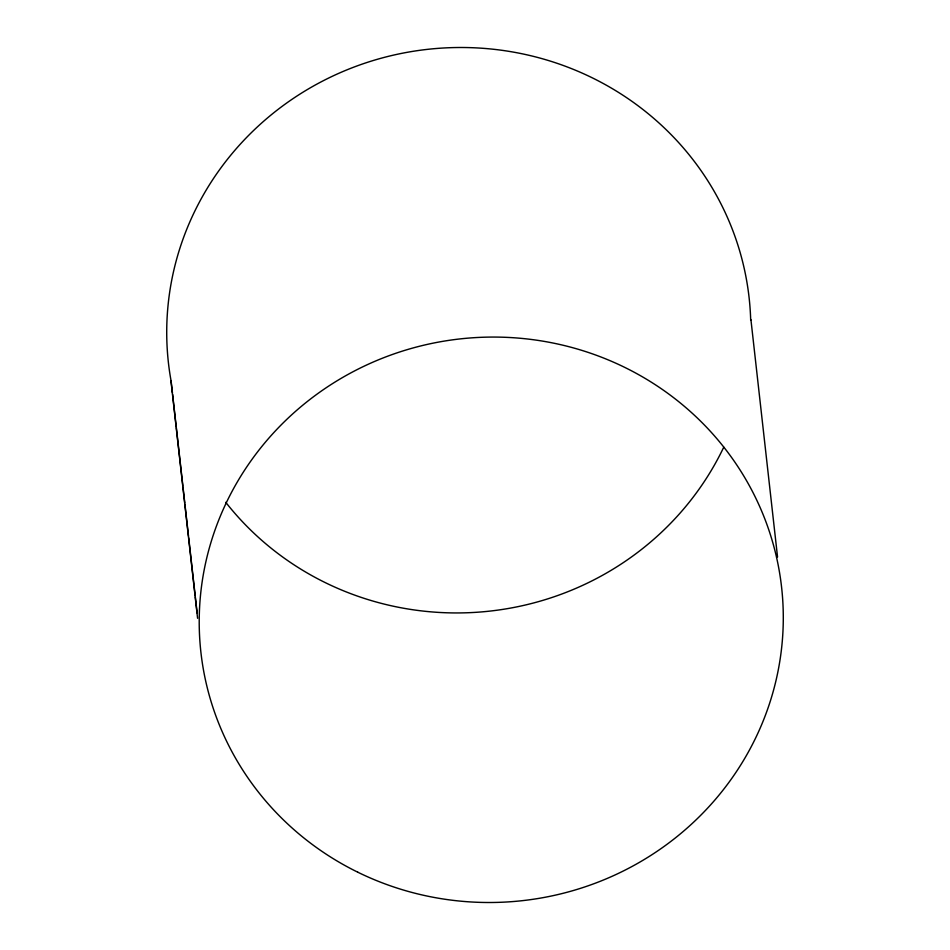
<?xml version="1.0" encoding="UTF-8"?>
<svg xmlns="http://www.w3.org/2000/svg" width="950" height="950" viewBox="0 0 950 950"><rect width="100%" height="100%" fill="white"/><g stroke="black" fill="none" stroke-linecap="round" stroke-linejoin="round"><path stroke-width="1.43" d="M750.916 319.616L777.551 557.056M172.449 392.944L171.154 381.354A292.161 282.601 -6.4 0 1 429.246 49.163A292.161 282.601 -6.4 0 1 750.69 320.233M172.615 394.381L176.178 426.241M176.344 427.69L182.839 485.604M183.006 487.053L184.787 502.978M184.953 504.426L188.527 536.275M188.694 537.724L195.189 595.638M195.344 597.087L197.137 613.011M170.964 380.855L197.588 618.296M723.769 447.141A292.161 282.601 -6.4 0 1 225.744 502.301M357.746 872.183A292.161 282.601 -6.4 0 0 782.943 603.903A292.161 282.601 -6.4 0 0 333.046 383.277A292.161 282.601 -6.4 0 0 357.746 872.183"/></g></svg>
